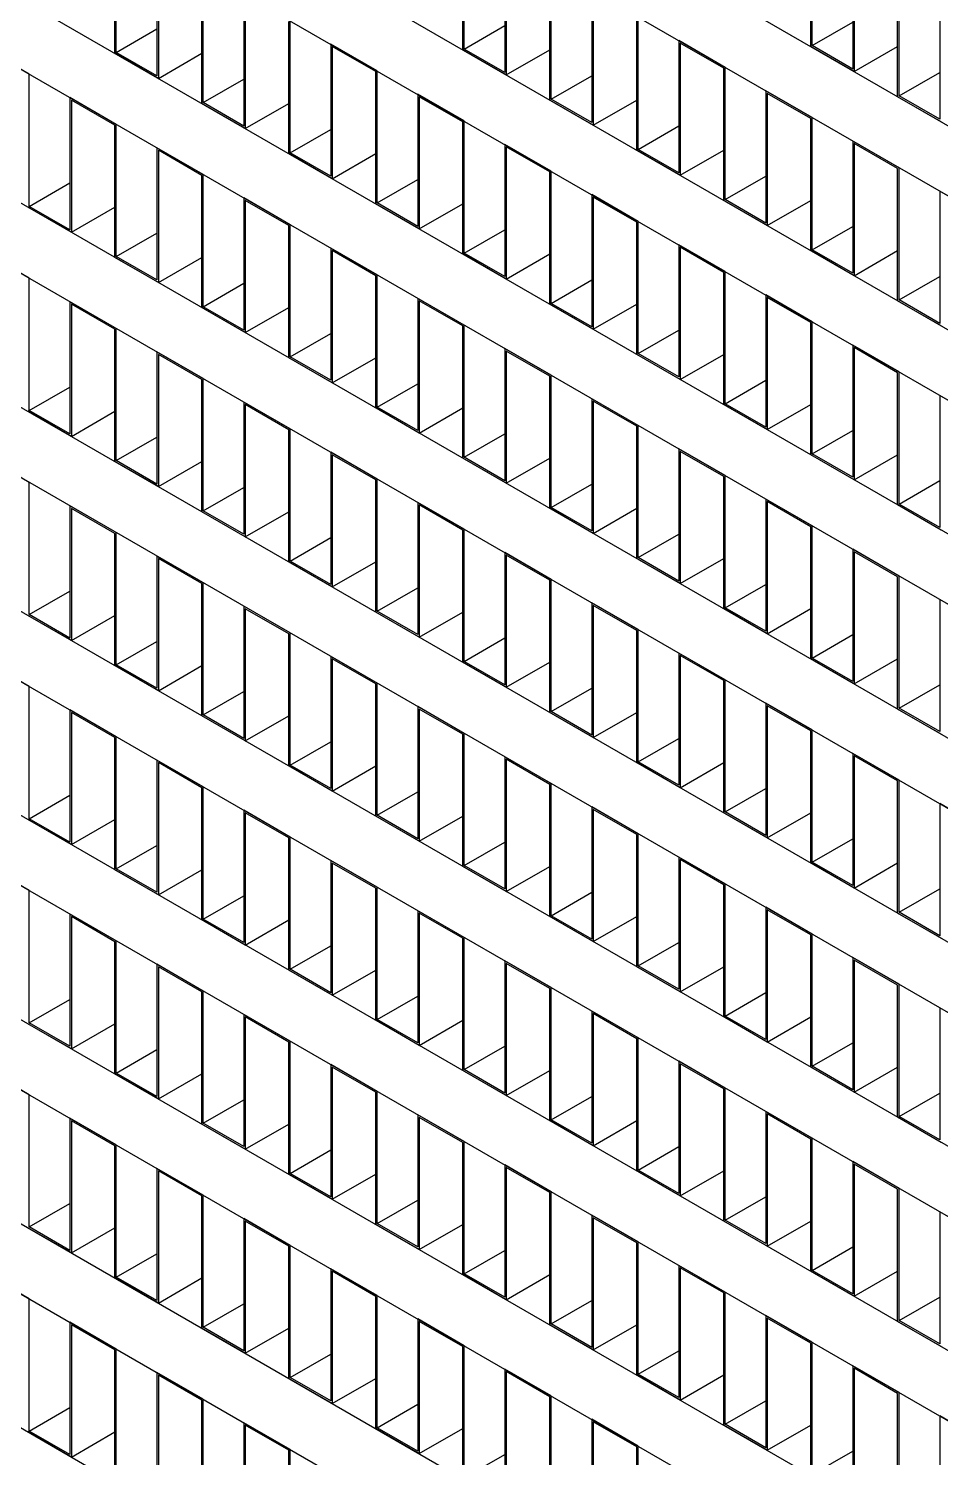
# Model space of a CAD drawing. Header units: millimetres. Extents: x -8604 to -3995, y 3123 to 6155.
# Drawn here: x -6783.5 to -6739, y 4926.9 to 4996.7 of the extents above; entities that cross this region are included whole.
import ezdxf

# ---------------------------------------------------------------- set-up
doc = ezdxf.new("R2010")
doc.units = ezdxf.units.MM

msp = doc.modelspace()

# ---------------------------------------------------------------- linework, layer by layer
at = {"color": 7, "linetype": 'Continuous', "lineweight": 25}
for p, q in [((-6930.856, 5102.901), (-6649.428, 4940.435)), ((-6930.856, 5099.471), (-6649.428, 4937.006)), ((-6930.856, 5092.939), (-6649.428, 4930.474)), ((-6930.856, 5089.509), (-6649.428, 4927.044)), ((-6930.856, 5082.977), (-6649.428, 4920.512)), ((-6930.856, 5079.547), (-6649.428, 4917.082)), ((-6930.856, 5073.015), (-6650.258, 4911.029)), ((-6930.856, 5069.586), (-6650.173, 4907.551)), ((-6930.856, 5063.053), (-6650.2, 4901.034)), ((-6930.856, 5059.624), (-6652.826, 4899.121)), ((-6930.856, 5053.092), (-6656.852, 4894.912)), ((-6930.856, 5049.662), (-6656.852, 4891.483)), ((-6930.856, 5043.13), (-6656.852, 4884.951)), ((-6930.856, 5039.7), (-6656.852, 4881.521)), ((-6930.856, 5033.168), (-6649.428, 4870.703)), ((-6930.856, 5029.738), (-6649.428, 4867.273)), ((-6930.856, 5023.206), (-6649.428, 4860.741)), ((-6930.856, 5019.777), (-6649.428, 4857.311)), ((-6930.856, 5013.244), (-6649.428, 4850.779)), ((-6779.182, 4995.499), (-6779.182, 5001.949)), ((-6762.282, 4995.623), (-6762.282, 5002.074)), ((-6762.211, 4995.664), (-6762.211, 5002.114)), ((-6745.311, 4995.788), (-6745.311, 5002.238)), ((-6745.241, 4995.829), (-6745.241, 5002.279)), ((-6779.252, 4995.458), (-6779.252, 5001.909)), ((-6777.202, 5000.807), (-6777.202, 4994.356)), ((-6777.131, 5000.684), (-6777.131, 4994.233)), ((-6760.231, 5000.971), (-6760.231, 4994.521)), ((-6760.16, 5000.849), (-6760.16, 4994.398)), ((-6743.261, 5001.136), (-6743.261, 4994.686)), ((-6743.19, 5001.014), (-6743.19, 4994.563)), ((-6740.998, 4993.379), (-6740.998, 4999.83)), ((-6775.01, 4993.009), (-6775.01, 4999.459)), ((-6774.939, 4993.05), (-6774.939, 4999.5)), ((-6758.039, 4993.174), (-6758.039, 4999.624)), ((-6757.968, 4993.214), (-6757.968, 4999.665)), ((-6741.069, 4993.339), (-6741.069, 4999.789)), ((-6755.989, 4998.522), (-6755.989, 4992.072)), ((-6739.018, 4998.687), (-6739.018, 4992.236)), ((-6772.959, 4998.357), (-6772.959, 4991.907)), ((-6772.888, 4998.235), (-6772.888, 4991.784)), ((-6755.918, 4998.4), (-6755.918, 4991.949)), ((-6770.696, 4990.6), (-6770.696, 4997.051)), ((-6753.797, 4990.724), (-6753.797, 4997.175)), ((-6753.726, 4990.765), (-6753.726, 4997.216)), ((-6779.182, 4995.499), (-6777.202, 4996.642)), ((-6770.767, 4990.56), (-6770.767, 4997.01)), ((-6762.211, 4995.664), (-6760.231, 4996.807)), ((-6745.241, 4995.829), (-6743.261, 4996.972)), ((-6783.424, 4994.437), (-6785.687, 4995.743)), ((-6768.716, 4995.908), (-6768.716, 4989.457)), ((-6766.454, 4994.602), (-6768.716, 4995.908)), ((-6766.524, 4994.561), (-6768.646, 4995.786)), ((-6768.646, 4995.786), (-6768.646, 4989.335)), ((-6760.231, 4994.521), (-6762.211, 4995.664)), ((-6751.746, 4996.073), (-6751.746, 4989.622)), ((-6749.483, 4994.767), (-6751.746, 4996.073)), ((-6749.554, 4994.726), (-6751.675, 4995.95)), ((-6751.675, 4995.95), (-6751.675, 4989.5)), ((-6743.19, 4994.563), (-6745.311, 4995.788)), ((-6743.261, 4994.686), (-6745.241, 4995.829)), ((-6743.19, 4994.563), (-6741.069, 4995.788)), ((-6777.131, 4994.233), (-6779.252, 4995.458)), ((-6777.202, 4994.356), (-6779.182, 4995.499)), ((-6777.131, 4994.233), (-6775.01, 4995.458)), ((-6760.16, 4994.398), (-6762.282, 4995.623)), ((-6760.16, 4994.398), (-6758.039, 4995.623)), ((-6783.424, 4987.986), (-6783.424, 4994.437)), ((-6766.524, 4988.11), (-6766.524, 4994.561)), ((-6766.454, 4988.151), (-6766.454, 4994.602)), ((-6757.968, 4993.214), (-6755.989, 4994.357)), ((-6749.554, 4988.275), (-6749.554, 4994.726)), ((-6749.483, 4988.316), (-6749.483, 4994.767)), ((-6740.998, 4993.379), (-6739.018, 4994.522)), ((-6774.939, 4993.05), (-6772.959, 4994.193)), ((-6747.503, 4993.624), (-6747.503, 4987.173)), ((-6745.241, 4992.317), (-6747.503, 4993.624)), ((-6781.444, 4993.294), (-6781.444, 4986.843)), ((-6779.182, 4991.988), (-6781.444, 4993.294)), ((-6779.252, 4991.947), (-6781.374, 4993.171)), ((-6781.374, 4993.171), (-6781.374, 4986.721)), ((-6772.888, 4991.784), (-6775.01, 4993.009)), ((-6772.959, 4991.907), (-6774.939, 4993.05)), ((-6772.888, 4991.784), (-6770.767, 4993.009)), ((-6764.474, 4993.459), (-6764.474, 4987.008)), ((-6762.211, 4992.153), (-6764.474, 4993.459)), ((-6762.282, 4992.112), (-6764.403, 4993.336)), ((-6764.403, 4993.336), (-6764.403, 4986.886)), ((-6755.918, 4991.949), (-6758.039, 4993.174)), ((-6755.989, 4992.072), (-6757.968, 4993.214)), ((-6755.918, 4991.949), (-6753.797, 4993.174)), ((-6745.311, 4992.277), (-6747.433, 4993.501)), ((-6747.433, 4993.501), (-6747.433, 4987.051)), ((-6738.947, 4992.114), (-6741.069, 4993.339)), ((-6739.018, 4992.236), (-6740.998, 4993.379)), ((-6745.311, 4985.826), (-6745.311, 4992.277)), ((-6745.241, 4985.867), (-6745.241, 4992.317)), ((-6779.252, 4985.496), (-6779.252, 4991.947)), ((-6779.182, 4985.537), (-6779.182, 4991.988)), ((-6770.696, 4990.6), (-6768.716, 4991.743)), ((-6762.282, 4985.661), (-6762.282, 4992.112)), ((-6762.211, 4985.702), (-6762.211, 4992.153)), ((-6753.726, 4990.765), (-6751.746, 4991.908)), ((-6777.202, 4990.845), (-6777.202, 4984.394)), ((-6774.939, 4989.538), (-6777.202, 4990.845)), ((-6760.231, 4991.01), (-6760.231, 4984.559)), ((-6757.968, 4989.703), (-6760.231, 4991.01)), ((-6758.039, 4989.663), (-6760.16, 4990.887)), ((-6760.16, 4990.887), (-6760.16, 4984.436)), ((-6751.746, 4989.622), (-6753.726, 4990.765)), ((-6743.261, 4991.175), (-6743.261, 4984.724)), ((-6740.998, 4989.868), (-6743.261, 4991.175)), ((-6741.069, 4989.827), (-6743.19, 4991.052)), ((-6743.19, 4991.052), (-6743.19, 4984.601)), ((-6775.01, 4989.498), (-6777.131, 4990.722)), ((-6777.131, 4990.722), (-6777.131, 4984.272)), ((-6768.646, 4989.335), (-6770.767, 4990.56)), ((-6768.716, 4989.457), (-6770.696, 4990.6)), ((-6768.646, 4989.335), (-6766.524, 4990.56)), ((-6751.675, 4989.5), (-6753.797, 4990.724)), ((-6751.675, 4989.5), (-6749.554, 4990.724)), ((-6775.01, 4983.047), (-6775.01, 4989.498)), ((-6774.939, 4983.088), (-6774.939, 4989.538)), ((-6758.039, 4983.212), (-6758.039, 4989.663)), ((-6757.968, 4983.253), (-6757.968, 4989.703)), ((-6749.483, 4988.316), (-6747.503, 4989.459)), ((-6741.069, 4983.377), (-6741.069, 4989.827)), ((-6740.998, 4983.418), (-6740.998, 4989.868)), ((-6783.424, 4987.986), (-6781.444, 4989.129)), ((-6766.454, 4988.151), (-6764.474, 4989.294)), ((-6739.018, 4988.725), (-6739.018, 4982.275)), ((-6736.755, 4987.419), (-6739.018, 4988.725)), ((-6781.444, 4986.843), (-6783.424, 4987.986)), ((-6772.959, 4988.395), (-6772.959, 4981.945)), ((-6770.696, 4987.089), (-6772.959, 4988.395)), ((-6770.767, 4987.048), (-6772.888, 4988.273)), ((-6772.888, 4988.273), (-6772.888, 4981.822)), ((-6764.403, 4986.886), (-6766.524, 4988.11)), ((-6764.474, 4987.008), (-6766.454, 4988.151)), ((-6764.403, 4986.886), (-6762.282, 4988.11)), ((-6755.989, 4988.56), (-6755.989, 4982.11)), ((-6753.726, 4987.254), (-6755.989, 4988.56)), ((-6753.797, 4987.213), (-6755.918, 4988.438)), ((-6755.918, 4988.438), (-6755.918, 4981.987)), ((-6747.433, 4987.051), (-6749.554, 4988.275)), ((-6747.503, 4987.173), (-6749.483, 4988.316)), ((-6747.433, 4987.051), (-6745.311, 4988.275)), ((-6781.374, 4986.721), (-6783.495, 4987.945)), ((-6781.374, 4986.721), (-6779.252, 4987.945)), ((-6779.182, 4985.537), (-6777.202, 4986.68)), ((-6770.767, 4980.598), (-6770.767, 4987.048)), ((-6770.696, 4980.639), (-6770.696, 4987.089)), ((-6762.211, 4985.702), (-6760.231, 4986.845)), ((-6753.797, 4980.763), (-6753.797, 4987.213)), ((-6753.726, 4980.803), (-6753.726, 4987.254)), ((-6745.241, 4985.867), (-6743.261, 4987.01)), ((-6768.716, 4985.946), (-6768.716, 4979.496)), ((-6766.454, 4984.64), (-6768.716, 4985.946)), ((-6751.746, 4986.111), (-6751.746, 4979.66)), ((-6749.483, 4984.805), (-6751.746, 4986.111)), ((-6749.554, 4984.764), (-6751.675, 4985.989)), ((-6751.675, 4985.989), (-6751.675, 4979.538)), ((-6783.424, 4984.475), (-6785.687, 4985.781)), ((-6777.131, 4984.272), (-6779.252, 4985.496)), ((-6777.202, 4984.394), (-6779.182, 4985.537)), ((-6777.131, 4984.272), (-6775.01, 4985.496)), ((-6766.524, 4984.599), (-6768.646, 4985.824)), ((-6768.646, 4985.824), (-6768.646, 4979.373)), ((-6760.16, 4984.436), (-6762.282, 4985.661)), ((-6760.231, 4984.559), (-6762.211, 4985.702)), ((-6760.16, 4984.436), (-6758.039, 4985.661)), ((-6743.19, 4984.601), (-6745.311, 4985.826)), ((-6743.261, 4984.724), (-6745.241, 4985.867)), ((-6743.19, 4984.601), (-6741.069, 4985.826)), ((-6766.524, 4978.149), (-6766.524, 4984.599)), ((-6766.454, 4978.189), (-6766.454, 4984.64)), ((-6749.554, 4978.313), (-6749.554, 4984.764)), ((-6749.483, 4978.354), (-6749.483, 4984.805)), ((-6740.998, 4983.418), (-6739.018, 4984.561)), ((-6783.424, 4978.024), (-6783.424, 4984.475)), ((-6774.939, 4983.088), (-6772.959, 4984.231)), ((-6757.968, 4983.253), (-6755.989, 4984.396)), ((-6781.444, 4983.332), (-6781.444, 4976.881)), ((-6779.182, 4982.026), (-6781.444, 4983.332)), ((-6779.252, 4981.985), (-6781.374, 4983.21)), ((-6781.374, 4983.21), (-6781.374, 4976.759)), ((-6764.474, 4983.497), (-6764.474, 4977.046)), ((-6762.211, 4982.191), (-6764.474, 4983.497)), ((-6762.282, 4982.15), (-6764.403, 4983.375)), ((-6764.403, 4983.375), (-6764.403, 4976.924)), ((-6755.918, 4981.987), (-6758.039, 4983.212)), ((-6755.989, 4982.11), (-6757.968, 4983.253)), ((-6755.918, 4981.987), (-6753.797, 4983.212)), ((-6747.503, 4983.662), (-6747.503, 4977.211)), ((-6745.241, 4982.356), (-6747.503, 4983.662)), ((-6745.311, 4982.315), (-6747.433, 4983.539)), ((-6747.433, 4983.539), (-6747.433, 4977.089)), ((-6738.947, 4982.152), (-6741.069, 4983.377)), ((-6739.018, 4982.275), (-6740.998, 4983.418)), ((-6772.888, 4981.822), (-6775.01, 4983.047)), ((-6772.959, 4981.945), (-6774.939, 4983.088)), ((-6772.888, 4981.822), (-6770.767, 4983.047)), ((-6779.252, 4975.534), (-6779.252, 4981.985)), ((-6779.182, 4975.575), (-6779.182, 4982.026)), ((-6770.696, 4980.639), (-6768.716, 4981.782)), ((-6762.282, 4975.699), (-6762.282, 4982.15)), ((-6762.211, 4975.74), (-6762.211, 4982.191)), ((-6753.726, 4980.803), (-6751.746, 4981.946)), ((-6745.311, 4975.864), (-6745.311, 4982.315)), ((-6745.241, 4975.905), (-6745.241, 4982.356)), ((-6760.231, 4981.048), (-6760.231, 4974.597)), ((-6757.968, 4979.742), (-6760.231, 4981.048)), ((-6743.261, 4981.213), (-6743.261, 4974.762)), ((-6740.998, 4979.906), (-6743.261, 4981.213)), ((-6741.069, 4979.866), (-6743.19, 4981.09)), ((-6743.19, 4981.09), (-6743.19, 4974.64)), ((-6777.202, 4980.883), (-6777.202, 4974.432)), ((-6774.939, 4979.577), (-6777.202, 4980.883)), ((-6775.01, 4979.536), (-6777.131, 4980.76)), ((-6777.131, 4980.76), (-6777.131, 4974.31)), ((-6768.646, 4979.373), (-6770.767, 4980.598)), ((-6768.716, 4979.496), (-6770.696, 4980.639)), ((-6768.646, 4979.373), (-6766.524, 4980.598)), ((-6758.039, 4979.701), (-6760.16, 4980.925)), ((-6760.16, 4980.925), (-6760.16, 4974.475)), ((-6751.675, 4979.538), (-6753.797, 4980.763)), ((-6751.746, 4979.66), (-6753.726, 4980.803)), ((-6751.675, 4979.538), (-6749.554, 4980.763)), ((-6758.039, 4973.25), (-6758.039, 4979.701)), ((-6757.968, 4973.291), (-6757.968, 4979.742)), ((-6741.069, 4973.415), (-6741.069, 4979.866)), ((-6740.998, 4973.456), (-6740.998, 4979.906)), ((-6783.424, 4978.024), (-6781.444, 4979.167)), ((-6775.01, 4973.085), (-6775.01, 4979.536)), ((-6774.939, 4973.126), (-6774.939, 4979.577)), ((-6766.454, 4978.189), (-6764.474, 4979.332)), ((-6749.483, 4978.354), (-6747.503, 4979.497)), ((-6772.959, 4978.434), (-6772.959, 4971.983)), ((-6770.696, 4977.127), (-6772.959, 4978.434)), ((-6770.767, 4977.087), (-6772.888, 4978.311)), ((-6772.888, 4978.311), (-6772.888, 4971.861)), ((-6755.989, 4978.599), (-6755.989, 4972.148)), ((-6753.726, 4977.292), (-6755.989, 4978.599)), ((-6753.797, 4977.252), (-6755.918, 4978.476)), ((-6755.918, 4978.476), (-6755.918, 4972.025)), ((-6747.433, 4977.089), (-6749.554, 4978.313)), ((-6747.503, 4977.211), (-6749.483, 4978.354)), ((-6747.433, 4977.089), (-6745.311, 4978.313)), ((-6739.018, 4978.763), (-6739.018, 4972.313)), ((-6736.755, 4977.457), (-6739.018, 4978.763)), ((-6781.374, 4976.759), (-6783.495, 4977.984)), ((-6781.444, 4976.881), (-6783.424, 4978.024)), ((-6781.374, 4976.759), (-6779.252, 4977.984)), ((-6764.403, 4976.924), (-6766.524, 4978.149)), ((-6764.474, 4977.046), (-6766.454, 4978.189)), ((-6764.403, 4976.924), (-6762.282, 4978.149)), ((-6770.767, 4970.636), (-6770.767, 4977.087)), ((-6770.696, 4970.677), (-6770.696, 4977.127)), ((-6762.211, 4975.74), (-6760.231, 4976.883)), ((-6753.797, 4970.801), (-6753.797, 4977.252)), ((-6753.726, 4970.842), (-6753.726, 4977.292)), ((-6745.241, 4975.905), (-6743.261, 4977.048)), ((-6779.182, 4975.575), (-6777.202, 4976.718)), ((-6751.746, 4976.149), (-6751.746, 4969.699)), ((-6749.483, 4974.843), (-6751.746, 4976.149)), ((-6783.424, 4974.513), (-6785.687, 4975.82)), ((-6777.131, 4974.31), (-6779.252, 4975.534)), ((-6777.202, 4974.432), (-6779.182, 4975.575)), ((-6777.131, 4974.31), (-6775.01, 4975.534)), ((-6768.716, 4975.984), (-6768.716, 4969.534)), ((-6766.454, 4974.678), (-6768.716, 4975.984)), ((-6766.524, 4974.637), (-6768.646, 4975.862)), ((-6768.646, 4975.862), (-6768.646, 4969.411)), ((-6760.16, 4974.475), (-6762.282, 4975.699)), ((-6760.231, 4974.597), (-6762.211, 4975.74)), ((-6760.16, 4974.475), (-6758.039, 4975.699)), ((-6749.554, 4974.802), (-6751.675, 4976.027)), ((-6751.675, 4976.027), (-6751.675, 4969.576)), ((-6743.19, 4974.64), (-6745.311, 4975.864)), ((-6743.261, 4974.762), (-6745.241, 4975.905)), ((-6743.19, 4974.64), (-6741.069, 4975.864)), ((-6749.554, 4968.352), (-6749.554, 4974.802)), ((-6749.483, 4968.392), (-6749.483, 4974.843)), ((-6783.424, 4968.063), (-6783.424, 4974.513)), ((-6774.939, 4973.126), (-6772.959, 4974.269)), ((-6766.524, 4968.187), (-6766.524, 4974.637)), ((-6766.454, 4968.228), (-6766.454, 4974.678)), ((-6757.968, 4973.291), (-6755.989, 4974.434)), ((-6740.998, 4973.456), (-6739.018, 4974.599)), ((-6781.444, 4973.37), (-6781.444, 4966.92)), ((-6779.182, 4972.064), (-6781.444, 4973.37)), ((-6764.474, 4973.535), (-6764.474, 4967.085)), ((-6762.211, 4972.229), (-6764.474, 4973.535)), ((-6762.282, 4972.188), (-6764.403, 4973.413)), ((-6764.403, 4973.413), (-6764.403, 4966.962)), ((-6747.503, 4973.7), (-6747.503, 4967.249)), ((-6745.241, 4972.394), (-6747.503, 4973.7)), ((-6745.311, 4972.353), (-6747.433, 4973.578)), ((-6747.433, 4973.578), (-6747.433, 4967.127)), ((-6738.947, 4972.19), (-6741.069, 4973.415)), ((-6739.018, 4972.313), (-6740.998, 4973.456)), ((-6779.252, 4972.023), (-6781.374, 4973.248)), ((-6781.374, 4973.248), (-6781.374, 4966.797)), ((-6772.888, 4971.861), (-6775.01, 4973.085)), ((-6772.959, 4971.983), (-6774.939, 4973.126)), ((-6772.888, 4971.861), (-6770.767, 4973.085)), ((-6755.918, 4972.025), (-6758.039, 4973.25)), ((-6755.989, 4972.148), (-6757.968, 4973.291)), ((-6755.918, 4972.025), (-6753.797, 4973.25)), ((-6779.252, 4965.573), (-6779.252, 4972.023)), ((-6779.182, 4965.613), (-6779.182, 4972.064)), ((-6762.282, 4965.737), (-6762.282, 4972.188)), ((-6762.211, 4965.778), (-6762.211, 4972.229)), ((-6753.726, 4970.842), (-6751.746, 4971.985)), ((-6745.311, 4965.902), (-6745.311, 4972.353)), ((-6745.241, 4965.943), (-6745.241, 4972.394)), ((-6770.696, 4970.677), (-6768.716, 4971.82)), ((-6743.261, 4971.251), (-6743.261, 4964.8)), ((-6740.998, 4969.945), (-6743.261, 4971.251)), ((-6777.202, 4970.921), (-6777.202, 4964.47)), ((-6774.939, 4969.615), (-6777.202, 4970.921)), ((-6775.01, 4969.574), (-6777.131, 4970.799)), ((-6777.131, 4970.799), (-6777.131, 4964.348)), ((-6768.646, 4969.411), (-6770.767, 4970.636)), ((-6768.716, 4969.534), (-6770.696, 4970.677)), ((-6768.646, 4969.411), (-6766.524, 4970.636)), ((-6760.231, 4971.086), (-6760.231, 4964.635)), ((-6757.968, 4969.78), (-6760.231, 4971.086)), ((-6758.039, 4969.739), (-6760.16, 4970.964)), ((-6760.16, 4970.964), (-6760.16, 4964.513)), ((-6751.675, 4969.576), (-6753.797, 4970.801)), ((-6751.746, 4969.699), (-6753.726, 4970.842)), ((-6751.675, 4969.576), (-6749.554, 4970.801)), ((-6741.069, 4969.904), (-6743.19, 4971.128)), ((-6743.19, 4971.128), (-6743.19, 4964.678)), ((-6741.069, 4963.453), (-6741.069, 4969.904)), ((-6740.998, 4963.494), (-6740.998, 4969.945)), ((-6783.424, 4968.063), (-6781.444, 4969.206)), ((-6775.01, 4963.123), (-6775.01, 4969.574)), ((-6774.939, 4963.164), (-6774.939, 4969.615)), ((-6766.454, 4968.228), (-6764.474, 4969.371)), ((-6758.039, 4963.288), (-6758.039, 4969.739)), ((-6757.968, 4963.329), (-6757.968, 4969.78)), ((-6749.483, 4968.392), (-6747.503, 4969.535)), ((-6772.959, 4968.472), (-6772.959, 4962.021)), ((-6770.696, 4967.166), (-6772.959, 4968.472)), ((-6755.989, 4968.637), (-6755.989, 4962.186)), ((-6753.726, 4967.331), (-6755.989, 4968.637)), ((-6753.797, 4967.29), (-6755.918, 4968.514)), ((-6755.918, 4968.514), (-6755.918, 4962.064)), ((-6739.018, 4968.802), (-6739.018, 4962.351)), ((-6736.755, 4967.495), (-6739.018, 4968.802)), ((-6781.374, 4966.797), (-6783.495, 4968.022)), ((-6781.444, 4966.92), (-6783.424, 4968.063)), ((-6781.374, 4966.797), (-6779.252, 4968.022)), ((-6770.767, 4967.125), (-6772.888, 4968.349)), ((-6772.888, 4968.349), (-6772.888, 4961.899)), ((-6764.403, 4966.962), (-6766.524, 4968.187)), ((-6764.474, 4967.085), (-6766.454, 4968.228)), ((-6764.403, 4966.962), (-6762.282, 4968.187)), ((-6747.433, 4967.127), (-6749.554, 4968.352)), ((-6747.503, 4967.249), (-6749.483, 4968.392)), ((-6747.433, 4967.127), (-6745.311, 4968.352)), ((-6770.767, 4960.674), (-6770.767, 4967.125)), ((-6770.696, 4960.715), (-6770.696, 4967.166)), ((-6753.797, 4960.839), (-6753.797, 4967.29)), ((-6753.726, 4960.88), (-6753.726, 4967.331)), ((-6745.241, 4965.943), (-6743.261, 4967.086)), ((-6779.182, 4965.613), (-6777.202, 4966.756)), ((-6762.211, 4965.778), (-6760.231, 4966.921)), ((-6783.424, 4964.552), (-6785.687, 4965.858)), ((-6768.716, 4966.023), (-6768.716, 4959.572)), ((-6766.454, 4964.716), (-6768.716, 4966.023)), ((-6766.524, 4964.676), (-6768.646, 4965.9)), ((-6768.646, 4965.9), (-6768.646, 4959.45)), ((-6760.16, 4964.513), (-6762.282, 4965.737)), ((-6760.231, 4964.635), (-6762.211, 4965.778)), ((-6760.16, 4964.513), (-6758.039, 4965.737)), ((-6751.746, 4966.188), (-6751.746, 4959.737)), ((-6749.483, 4964.881), (-6751.746, 4966.188)), ((-6749.554, 4964.84), (-6751.675, 4966.065)), ((-6751.675, 4966.065), (-6751.675, 4959.614)), ((-6743.19, 4964.678), (-6745.311, 4965.902)), ((-6743.261, 4964.8), (-6745.241, 4965.943)), ((-6743.19, 4964.678), (-6741.069, 4965.902)), ((-6777.131, 4964.348), (-6779.252, 4965.573)), ((-6777.202, 4964.47), (-6779.182, 4965.613)), ((-6777.131, 4964.348), (-6775.01, 4965.573)), ((-6783.424, 4958.101), (-6783.424, 4964.552)), ((-6774.939, 4963.164), (-6772.959, 4964.307)), ((-6766.524, 4958.225), (-6766.524, 4964.676)), ((-6766.454, 4958.266), (-6766.454, 4964.716)), ((-6757.968, 4963.329), (-6755.989, 4964.472)), ((-6749.554, 4958.39), (-6749.554, 4964.84)), ((-6749.483, 4958.431), (-6749.483, 4964.881)), ((-6740.998, 4963.494), (-6739.018, 4964.637)), ((-6764.474, 4963.573), (-6764.474, 4957.123)), ((-6762.211, 4962.267), (-6764.474, 4963.573)), ((-6747.503, 4963.738), (-6747.503, 4957.288)), ((-6745.241, 4962.432), (-6747.503, 4963.738)), ((-6745.311, 4962.391), (-6747.433, 4963.616)), ((-6747.433, 4963.616), (-6747.433, 4957.165)), ((-6781.444, 4963.409), (-6781.444, 4956.958)), ((-6779.182, 4962.102), (-6781.444, 4963.409)), ((-6779.252, 4962.061), (-6781.374, 4963.286)), ((-6781.374, 4963.286), (-6781.374, 4956.835)), ((-6772.888, 4961.899), (-6775.01, 4963.123)), ((-6772.959, 4962.021), (-6774.939, 4963.164)), ((-6772.888, 4961.899), (-6770.767, 4963.123)), ((-6762.282, 4962.226), (-6764.403, 4963.451)), ((-6764.403, 4963.451), (-6764.403, 4957)), ((-6755.918, 4962.064), (-6758.039, 4963.288)), ((-6755.989, 4962.186), (-6757.968, 4963.329)), ((-6755.918, 4962.064), (-6753.797, 4963.288)), ((-6738.947, 4962.229), (-6741.069, 4963.453)), ((-6739.018, 4962.351), (-6740.998, 4963.494)), ((-6762.282, 4955.776), (-6762.282, 4962.226)), ((-6762.211, 4955.817), (-6762.211, 4962.267)), ((-6745.311, 4955.941), (-6745.311, 4962.391)), ((-6745.241, 4955.981), (-6745.241, 4962.432)), ((-6779.252, 4955.611), (-6779.252, 4962.061)), ((-6779.182, 4955.652), (-6779.182, 4962.102)), ((-6770.696, 4960.715), (-6768.716, 4961.858)), ((-6753.726, 4960.88), (-6751.746, 4962.023)), ((-6777.202, 4960.959), (-6777.202, 4954.509)), ((-6774.939, 4959.653), (-6777.202, 4960.959)), ((-6775.01, 4959.612), (-6777.131, 4960.837)), ((-6777.131, 4960.837), (-6777.131, 4954.386)), ((-6760.231, 4961.124), (-6760.231, 4954.674)), ((-6757.968, 4959.818), (-6760.231, 4961.124)), ((-6758.039, 4959.777), (-6760.16, 4961.002)), ((-6760.16, 4961.002), (-6760.16, 4954.551)), ((-6751.675, 4959.614), (-6753.797, 4960.839)), ((-6751.746, 4959.737), (-6753.726, 4960.88)), ((-6751.675, 4959.614), (-6749.554, 4960.839)), ((-6743.261, 4961.289), (-6743.261, 4954.838)), ((-6740.998, 4959.983), (-6743.261, 4961.289)), ((-6741.069, 4959.942), (-6743.19, 4961.167)), ((-6743.19, 4961.167), (-6743.19, 4954.716)), ((-6768.646, 4959.45), (-6770.767, 4960.674)), ((-6768.716, 4959.572), (-6770.696, 4960.715)), ((-6768.646, 4959.45), (-6766.524, 4960.674)), ((-6775.01, 4953.162), (-6775.01, 4959.612)), ((-6774.939, 4953.202), (-6774.939, 4959.653)), ((-6766.454, 4958.266), (-6764.474, 4959.409)), ((-6758.039, 4953.326), (-6758.039, 4959.777)), ((-6757.968, 4953.367), (-6757.968, 4959.818)), ((-6749.483, 4958.431), (-6747.503, 4959.574)), ((-6741.069, 4953.491), (-6741.069, 4959.942)), ((-6740.998, 4953.532), (-6740.998, 4959.983)), ((-6783.424, 4958.101), (-6781.444, 4959.244)), ((-6739.018, 4958.84), (-6739.018, 4952.389)), ((-6736.755, 4957.534), (-6739.018, 4958.84)), ((-6781.374, 4956.835), (-6783.495, 4958.06)), ((-6781.444, 4956.958), (-6783.424, 4958.101)), ((-6781.374, 4956.835), (-6779.252, 4958.06)), ((-6772.959, 4958.51), (-6772.959, 4952.059)), ((-6770.696, 4957.204), (-6772.959, 4958.51)), ((-6770.767, 4957.163), (-6772.888, 4958.388)), ((-6772.888, 4958.388), (-6772.888, 4951.937)), ((-6764.403, 4957), (-6766.524, 4958.225)), ((-6764.474, 4957.123), (-6766.454, 4958.266)), ((-6764.403, 4957), (-6762.282, 4958.225)), ((-6755.989, 4958.675), (-6755.989, 4952.224)), ((-6753.726, 4957.369), (-6755.989, 4958.675)), ((-6753.797, 4957.328), (-6755.918, 4958.553)), ((-6755.918, 4958.553), (-6755.918, 4952.102)), ((-6747.433, 4957.165), (-6749.554, 4958.39)), ((-6747.503, 4957.288), (-6749.483, 4958.431)), ((-6747.433, 4957.165), (-6745.311, 4958.39)), ((-6753.797, 4950.877), (-6753.797, 4957.328)), ((-6753.726, 4950.918), (-6753.726, 4957.369)), ((-6779.182, 4955.652), (-6777.202, 4956.795)), ((-6770.767, 4950.712), (-6770.767, 4957.163)), ((-6770.696, 4950.753), (-6770.696, 4957.204)), ((-6762.211, 4955.817), (-6760.231, 4956.959)), ((-6745.241, 4955.981), (-6743.261, 4957.124)), ((-6783.424, 4954.59), (-6785.687, 4955.896)), ((-6768.716, 4956.061), (-6768.716, 4949.61)), ((-6766.454, 4954.755), (-6768.716, 4956.061)), ((-6766.524, 4954.714), (-6768.646, 4955.938)), ((-6768.646, 4955.938), (-6768.646, 4949.488)), ((-6751.746, 4956.226), (-6751.746, 4949.775)), ((-6749.483, 4954.92), (-6751.746, 4956.226)), ((-6749.554, 4954.879), (-6751.675, 4956.103)), ((-6751.675, 4956.103), (-6751.675, 4949.653)), ((-6743.19, 4954.716), (-6745.311, 4955.941)), ((-6743.261, 4954.838), (-6745.241, 4955.981)), ((-6743.19, 4954.716), (-6741.069, 4955.941)), ((-6777.131, 4954.386), (-6779.252, 4955.611)), ((-6777.202, 4954.509), (-6779.182, 4955.652)), ((-6777.131, 4954.386), (-6775.01, 4955.611)), ((-6760.16, 4954.551), (-6762.282, 4955.776)), ((-6760.231, 4954.674), (-6762.211, 4955.817)), ((-6760.16, 4954.551), (-6758.039, 4955.776)), ((-6783.424, 4948.139), (-6783.424, 4954.59)), ((-6766.524, 4948.263), (-6766.524, 4954.714)), ((-6766.454, 4948.304), (-6766.454, 4954.755)), ((-6757.968, 4953.367), (-6755.989, 4954.51)), ((-6749.554, 4948.428), (-6749.554, 4954.879)), ((-6749.483, 4948.469), (-6749.483, 4954.92)), ((-6740.998, 4953.532), (-6739.018, 4954.675)), ((-6774.939, 4953.202), (-6772.959, 4954.345)), ((-6781.444, 4953.447), (-6781.444, 4946.996)), ((-6779.182, 4952.14), (-6781.444, 4953.447)), ((-6779.252, 4952.1), (-6781.374, 4953.324)), ((-6781.374, 4953.324), (-6781.374, 4946.874)), ((-6772.888, 4951.937), (-6775.01, 4953.162)), ((-6772.959, 4952.059), (-6774.939, 4953.202)), ((-6772.888, 4951.937), (-6770.767, 4953.162)), ((-6764.474, 4953.612), (-6764.474, 4947.161)), ((-6762.211, 4952.305), (-6764.474, 4953.612)), ((-6762.282, 4952.265), (-6764.403, 4953.489)), ((-6764.403, 4953.489), (-6764.403, 4947.038)), ((-6755.918, 4952.102), (-6758.039, 4953.326)), ((-6755.989, 4952.224), (-6757.968, 4953.367)), ((-6755.918, 4952.102), (-6753.797, 4953.326)), ((-6747.503, 4953.777), (-6747.503, 4947.326)), ((-6745.241, 4952.47), (-6747.503, 4953.777)), ((-6745.311, 4952.429), (-6747.433, 4953.654)), ((-6747.433, 4953.654), (-6747.433, 4947.203)), ((-6738.947, 4952.267), (-6741.069, 4953.491)), ((-6739.018, 4952.389), (-6740.998, 4953.532)), ((-6745.311, 4945.979), (-6745.311, 4952.429)), ((-6745.241, 4946.02), (-6745.241, 4952.47)), ((-6779.252, 4945.649), (-6779.252, 4952.1)), ((-6779.182, 4945.69), (-6779.182, 4952.14)), ((-6770.696, 4950.753), (-6768.716, 4951.896)), ((-6762.282, 4945.814), (-6762.282, 4952.265)), ((-6762.211, 4945.855), (-6762.211, 4952.305)), ((-6753.726, 4950.918), (-6751.746, 4952.061)), ((-6760.231, 4951.162), (-6760.231, 4944.712)), ((-6757.968, 4949.856), (-6760.231, 4951.162)), ((-6758.039, 4949.815), (-6760.16, 4951.04)), ((-6760.16, 4951.04), (-6760.16, 4944.589)), ((-6743.261, 4951.327), (-6743.261, 4944.877)), ((-6740.998, 4950.021), (-6743.261, 4951.327)), ((-6741.069, 4949.98), (-6743.19, 4951.205)), ((-6743.19, 4951.205), (-6743.19, 4944.754)), ((-6777.202, 4950.998), (-6777.202, 4944.547)), ((-6774.939, 4949.691), (-6777.202, 4950.998)), ((-6775.01, 4949.65), (-6777.131, 4950.875)), ((-6777.131, 4950.875), (-6777.131, 4944.424)), ((-6768.646, 4949.488), (-6770.767, 4950.712)), ((-6768.716, 4949.61), (-6770.696, 4950.753)), ((-6768.646, 4949.488), (-6766.524, 4950.712)), ((-6751.675, 4949.653), (-6753.797, 4950.877)), ((-6751.746, 4949.775), (-6753.726, 4950.918)), ((-6751.675, 4949.653), (-6749.554, 4950.877)), ((-6775.01, 4943.2), (-6775.01, 4949.65)), ((-6774.939, 4943.241), (-6774.939, 4949.691)), ((-6758.039, 4943.365), (-6758.039, 4949.815)), ((-6757.968, 4943.405), (-6757.968, 4949.856)), ((-6741.069, 4943.53), (-6741.069, 4949.98)), ((-6740.998, 4943.57), (-6740.998, 4950.021)), ((-6783.424, 4948.139), (-6781.444, 4949.282)), ((-6766.454, 4948.304), (-6764.474, 4949.447)), ((-6749.483, 4948.469), (-6747.503, 4949.612)), ((-6772.959, 4948.548), (-6772.959, 4942.098)), ((-6770.696, 4947.242), (-6772.959, 4948.548)), ((-6770.767, 4947.201), (-6772.888, 4948.426)), ((-6772.888, 4948.426), (-6772.888, 4941.975)), ((-6764.403, 4947.038), (-6766.524, 4948.263)), ((-6764.474, 4947.161), (-6766.454, 4948.304)), ((-6764.403, 4947.038), (-6762.282, 4948.263)), ((-6755.989, 4948.713), (-6755.989, 4942.263)), ((-6753.726, 4947.407), (-6755.989, 4948.713)), ((-6753.797, 4947.366), (-6755.918, 4948.591)), ((-6755.918, 4948.591), (-6755.918, 4942.14)), ((-6747.433, 4947.203), (-6749.554, 4948.428)), ((-6747.503, 4947.326), (-6749.483, 4948.469)), ((-6747.433, 4947.203), (-6745.311, 4948.428)), ((-6739.018, 4948.878), (-6739.018, 4942.427)), ((-6736.755, 4947.572), (-6739.018, 4948.878)), ((-6781.374, 4946.874), (-6783.495, 4948.098)), ((-6781.444, 4946.996), (-6783.424, 4948.139)), ((-6781.374, 4946.874), (-6779.252, 4948.098)), ((-6779.182, 4945.69), (-6777.202, 4946.833)), ((-6770.767, 4940.751), (-6770.767, 4947.201)), ((-6770.696, 4940.791), (-6770.696, 4947.242)), ((-6762.211, 4945.855), (-6760.231, 4946.998)), ((-6753.797, 4940.915), (-6753.797, 4947.366)), ((-6753.726, 4940.956), (-6753.726, 4947.407)), ((-6745.241, 4946.02), (-6743.261, 4947.163)), ((-6751.746, 4946.264), (-6751.746, 4939.813)), ((-6749.483, 4944.958), (-6751.746, 4946.264)), ((-6749.554, 4944.917), (-6751.675, 4946.141)), ((-6751.675, 4946.141), (-6751.675, 4939.691)), ((-6783.424, 4944.628), (-6785.687, 4945.934)), ((-6777.131, 4944.424), (-6779.252, 4945.649)), ((-6777.202, 4944.547), (-6779.182, 4945.69)), ((-6777.131, 4944.424), (-6775.01, 4945.649)), ((-6768.716, 4946.099), (-6768.716, 4939.648)), ((-6766.454, 4944.793), (-6768.716, 4946.099)), ((-6766.524, 4944.752), (-6768.646, 4945.977)), ((-6768.646, 4945.977), (-6768.646, 4939.526)), ((-6760.16, 4944.589), (-6762.282, 4945.814)), ((-6760.231, 4944.712), (-6762.211, 4945.855)), ((-6760.16, 4944.589), (-6758.039, 4945.814)), ((-6743.19, 4944.754), (-6745.311, 4945.979)), ((-6743.261, 4944.877), (-6745.241, 4946.02)), ((-6743.19, 4944.754), (-6741.069, 4945.979)), ((-6766.524, 4938.301), (-6766.524, 4944.752)), ((-6766.454, 4938.342), (-6766.454, 4944.793)), ((-6749.554, 4938.466), (-6749.554, 4944.917)), ((-6749.483, 4938.507), (-6749.483, 4944.958)), ((-6783.424, 4938.177), (-6783.424, 4944.628)), ((-6774.939, 4943.241), (-6772.959, 4944.384)), ((-6757.968, 4943.405), (-6755.989, 4944.548)), ((-6740.998, 4943.57), (-6739.018, 4944.713)), ((-6781.444, 4943.485), (-6781.444, 4937.034)), ((-6779.182, 4942.179), (-6781.444, 4943.485)), ((-6779.252, 4942.138), (-6781.374, 4943.362)), ((-6781.374, 4943.362), (-6781.374, 4936.912)), ((-6764.474, 4943.65), (-6764.474, 4937.199)), ((-6762.211, 4942.344), (-6764.474, 4943.65)), ((-6762.282, 4942.303), (-6764.403, 4943.527)), ((-6764.403, 4943.527), (-6764.403, 4937.077)), ((-6755.918, 4942.14), (-6758.039, 4943.365)), ((-6755.989, 4942.263), (-6757.968, 4943.405)), ((-6755.918, 4942.14), (-6753.797, 4943.365)), ((-6747.503, 4943.815), (-6747.503, 4937.364)), ((-6745.241, 4942.508), (-6747.503, 4943.815)), ((-6745.311, 4942.468), (-6747.433, 4943.692)), ((-6747.433, 4943.692), (-6747.433, 4937.242)), ((-6738.947, 4942.305), (-6741.069, 4943.53)), ((-6739.018, 4942.427), (-6740.998, 4943.57)), ((-6772.888, 4941.975), (-6775.01, 4943.2)), ((-6772.959, 4942.098), (-6774.939, 4943.241)), ((-6772.888, 4941.975), (-6770.767, 4943.2)), ((-6779.252, 4935.687), (-6779.252, 4942.138)), ((-6779.182, 4935.728), (-6779.182, 4942.179)), ((-6762.282, 4935.852), (-6762.282, 4942.303)), ((-6762.211, 4935.893), (-6762.211, 4942.344)), ((-6753.726, 4940.956), (-6751.746, 4942.099)), ((-6745.311, 4936.017), (-6745.311, 4942.468)), ((-6745.241, 4936.058), (-6745.241, 4942.508)), ((-6770.696, 4940.791), (-6768.716, 4941.934)), ((-6743.261, 4941.366), (-6743.261, 4934.915)), ((-6740.998, 4940.059), (-6743.261, 4941.366)), ((-6777.202, 4941.036), (-6777.202, 4934.585)), ((-6774.939, 4939.729), (-6777.202, 4941.036)), ((-6775.01, 4939.689), (-6777.131, 4940.913)), ((-6777.131, 4940.913), (-6777.131, 4934.463)), ((-6768.646, 4939.526), (-6770.767, 4940.751)), ((-6768.716, 4939.648), (-6770.696, 4940.791)), ((-6768.646, 4939.526), (-6766.524, 4940.751)), ((-6760.231, 4941.201), (-6760.231, 4934.75)), ((-6757.968, 4939.894), (-6760.231, 4941.201)), ((-6758.039, 4939.854), (-6760.16, 4941.078)), ((-6760.16, 4941.078), (-6760.16, 4934.627)), ((-6751.675, 4939.691), (-6753.797, 4940.915)), ((-6751.746, 4939.813), (-6753.726, 4940.956)), ((-6751.675, 4939.691), (-6749.554, 4940.915)), ((-6741.069, 4940.018), (-6743.19, 4941.243)), ((-6743.19, 4941.243), (-6743.19, 4934.792)), ((-6757.968, 4933.444), (-6757.968, 4939.894)), ((-6741.069, 4933.568), (-6741.069, 4940.018)), ((-6740.998, 4933.609), (-6740.998, 4940.059)), ((-6783.424, 4938.177), (-6781.444, 4939.32)), ((-6775.01, 4933.238), (-6775.01, 4939.689)), ((-6774.939, 4933.279), (-6774.939, 4939.729)), ((-6766.454, 4938.342), (-6764.474, 4939.485)), ((-6758.039, 4933.403), (-6758.039, 4939.854)), ((-6749.483, 4938.507), (-6747.503, 4939.65)), ((-6772.959, 4938.586), (-6772.959, 4932.136)), ((-6770.696, 4937.28), (-6772.959, 4938.586)), ((-6770.767, 4937.239), (-6772.888, 4938.464)), ((-6772.888, 4938.464), (-6772.888, 4932.013)), ((-6755.989, 4938.751), (-6755.989, 4932.301)), ((-6753.726, 4937.445), (-6755.989, 4938.751)), ((-6753.797, 4937.404), (-6755.918, 4938.629)), ((-6755.918, 4938.629), (-6755.918, 4932.178)), ((-6747.433, 4937.242), (-6749.554, 4938.466)), ((-6747.503, 4937.364), (-6749.483, 4938.507)), ((-6747.433, 4937.242), (-6745.311, 4938.466)), ((-6739.018, 4938.916), (-6739.018, 4932.466)), ((-6736.755, 4937.61), (-6739.018, 4938.916)), ((-6781.374, 4936.912), (-6783.495, 4938.136)), ((-6781.444, 4937.034), (-6783.424, 4938.177)), ((-6781.374, 4936.912), (-6779.252, 4938.136)), ((-6764.403, 4937.077), (-6766.524, 4938.301)), ((-6764.474, 4937.199), (-6766.454, 4938.342)), ((-6764.403, 4937.077), (-6762.282, 4938.301)), ((-6770.767, 4930.789), (-6770.767, 4937.239)), ((-6770.696, 4930.83), (-6770.696, 4937.28)), ((-6753.797, 4930.954), (-6753.797, 4937.404)), ((-6753.726, 4930.994), (-6753.726, 4937.445)), ((-6745.241, 4936.058), (-6743.261, 4937.201)), ((-6779.182, 4935.728), (-6777.202, 4936.871)), ((-6762.211, 4935.893), (-6760.231, 4937.036)), ((-6783.424, 4934.666), (-6785.687, 4935.972)), ((-6777.131, 4934.463), (-6779.252, 4935.687)), ((-6777.202, 4934.585), (-6779.182, 4935.728)), ((-6777.131, 4934.463), (-6775.01, 4935.687)), ((-6768.716, 4936.137), (-6768.716, 4929.687)), ((-6766.454, 4934.831), (-6768.716, 4936.137)), ((-6766.524, 4934.79), (-6768.646, 4936.015)), ((-6768.646, 4936.015), (-6768.646, 4929.564)), ((-6760.16, 4934.627), (-6762.282, 4935.852)), ((-6760.231, 4934.75), (-6762.211, 4935.893)), ((-6760.16, 4934.627), (-6758.039, 4935.852)), ((-6751.746, 4936.302), (-6751.746, 4929.851)), ((-6749.483, 4934.996), (-6751.746, 4936.302)), ((-6749.554, 4934.955), (-6751.675, 4936.18)), ((-6751.675, 4936.18), (-6751.675, 4929.729)), ((-6743.19, 4934.792), (-6745.311, 4936.017)), ((-6743.261, 4934.915), (-6745.241, 4936.058)), ((-6743.19, 4934.792), (-6741.069, 4936.017)), ((-6749.483, 4928.545), (-6749.483, 4934.996)), ((-6783.424, 4928.215), (-6783.424, 4934.666)), ((-6774.939, 4933.279), (-6772.959, 4934.422)), ((-6766.524, 4928.34), (-6766.524, 4934.79)), ((-6766.454, 4928.38), (-6766.454, 4934.831)), ((-6757.968, 4933.444), (-6755.989, 4934.587)), ((-6749.554, 4928.504), (-6749.554, 4934.955)), ((-6740.998, 4933.609), (-6739.018, 4934.752)), ((-6764.474, 4933.688), (-6764.474, 4927.237)), ((-6762.211, 4932.382), (-6764.474, 4933.688)), ((-6747.503, 4933.853), (-6747.503, 4927.402)), ((-6745.241, 4932.547), (-6747.503, 4933.853)), ((-6745.311, 4932.506), (-6747.433, 4933.73)), ((-6747.433, 4933.73), (-6747.433, 4927.28)), ((-6739.018, 4932.466), (-6740.998, 4933.609)), ((-6781.444, 4933.523), (-6781.444, 4927.072)), ((-6779.182, 4932.217), (-6781.444, 4933.523)), ((-6779.252, 4932.176), (-6781.374, 4933.401)), ((-6781.374, 4933.401), (-6781.374, 4926.95)), ((-6772.888, 4932.013), (-6775.01, 4933.238)), ((-6772.959, 4932.136), (-6774.939, 4933.279)), ((-6772.888, 4932.013), (-6770.767, 4933.238)), ((-6762.282, 4932.341), (-6764.403, 4933.566)), ((-6764.403, 4933.566), (-6764.403, 4927.115)), ((-6755.918, 4932.178), (-6758.039, 4933.403)), ((-6755.989, 4932.301), (-6757.968, 4933.444)), ((-6755.918, 4932.178), (-6753.797, 4933.403)), ((-6738.947, 4932.343), (-6741.069, 4933.568)), ((-6779.182, 4925.766), (-6779.182, 4932.217)), ((-6762.282, 4925.89), (-6762.282, 4932.341)), ((-6762.211, 4925.931), (-6762.211, 4932.382)), ((-6745.311, 4926.055), (-6745.311, 4932.506)), ((-6745.241, 4926.096), (-6745.241, 4932.547)), ((-6779.252, 4925.725), (-6779.252, 4932.176)), ((-6770.696, 4930.83), (-6768.716, 4931.973)), ((-6753.726, 4930.994), (-6751.746, 4932.137)), ((-6777.202, 4931.074), (-6777.202, 4924.623)), ((-6774.939, 4929.768), (-6777.202, 4931.074)), ((-6775.01, 4929.727), (-6777.131, 4930.951)), ((-6777.131, 4930.951), (-6777.131, 4924.501)), ((-6768.716, 4929.687), (-6770.696, 4930.83)), ((-6760.231, 4931.239), (-6760.231, 4924.788)), ((-6757.968, 4929.933), (-6760.231, 4931.239)), ((-6758.039, 4929.892), (-6760.16, 4931.116)), ((-6760.16, 4931.116), (-6760.16, 4924.666)), ((-6751.675, 4929.729), (-6753.797, 4930.954)), ((-6751.746, 4929.851), (-6753.726, 4930.994)), ((-6751.675, 4929.729), (-6749.554, 4930.954)), ((-6743.261, 4931.404), (-6743.261, 4924.953)), ((-6740.998, 4930.097), (-6743.261, 4931.404)), ((-6741.069, 4930.057), (-6743.19, 4931.281)), ((-6743.19, 4931.281), (-6743.19, 4924.831)), ((-6768.646, 4929.564), (-6770.767, 4930.789)), ((-6768.646, 4929.564), (-6766.524, 4930.789)), ((-6740.998, 4923.647), (-6740.998, 4930.097)), ((-6775.01, 4923.276), (-6775.01, 4929.727)), ((-6774.939, 4923.317), (-6774.939, 4929.768)), ((-6766.454, 4928.38), (-6764.474, 4929.523)), ((-6758.039, 4923.441), (-6758.039, 4929.892)), ((-6757.968, 4923.482), (-6757.968, 4929.933)), ((-6749.483, 4928.545), (-6747.503, 4929.688)), ((-6741.069, 4923.606), (-6741.069, 4930.057)), ((-6783.424, 4928.215), (-6781.444, 4929.358)), ((-6755.989, 4928.79), (-6755.989, 4922.339)), ((-6753.726, 4927.483), (-6755.989, 4928.79)), ((-6739.018, 4928.954), (-6739.018, 4922.504)), ((-6736.755, 4927.648), (-6739.018, 4928.954)), ((-6781.374, 4926.95), (-6783.495, 4928.175)), ((-6781.444, 4927.072), (-6783.424, 4928.215)), ((-6781.374, 4926.95), (-6779.252, 4928.175)), ((-6772.959, 4928.625), (-6772.959, 4922.174)), ((-6770.696, 4927.318), (-6772.959, 4928.625)), ((-6770.767, 4927.278), (-6772.888, 4928.502)), ((-6772.888, 4928.502), (-6772.888, 4922.052)), ((-6764.403, 4927.115), (-6766.524, 4928.34)), ((-6764.474, 4927.237), (-6766.454, 4928.38)), ((-6764.403, 4927.115), (-6762.282, 4928.34)), ((-6753.797, 4927.443), (-6755.918, 4928.667)), ((-6755.918, 4928.667), (-6755.918, 4922.216)), ((-6747.433, 4927.28), (-6749.554, 4928.504)), ((-6747.503, 4927.402), (-6749.483, 4928.545)), ((-6747.433, 4927.28), (-6745.311, 4928.504)), ((-6770.696, 4920.868), (-6770.696, 4927.318)), ((-6753.797, 4920.992), (-6753.797, 4927.443)), ((-6753.726, 4921.033), (-6753.726, 4927.483)), ((-6770.767, 4920.827), (-6770.767, 4927.278)), ((-6762.211, 4925.931), (-6760.231, 4927.074)), ((-6745.241, 4926.096), (-6743.261, 4927.239))]:
    msp.add_line(p, q, dxfattribs=at)

doc.saveas('drawing.dxf')
